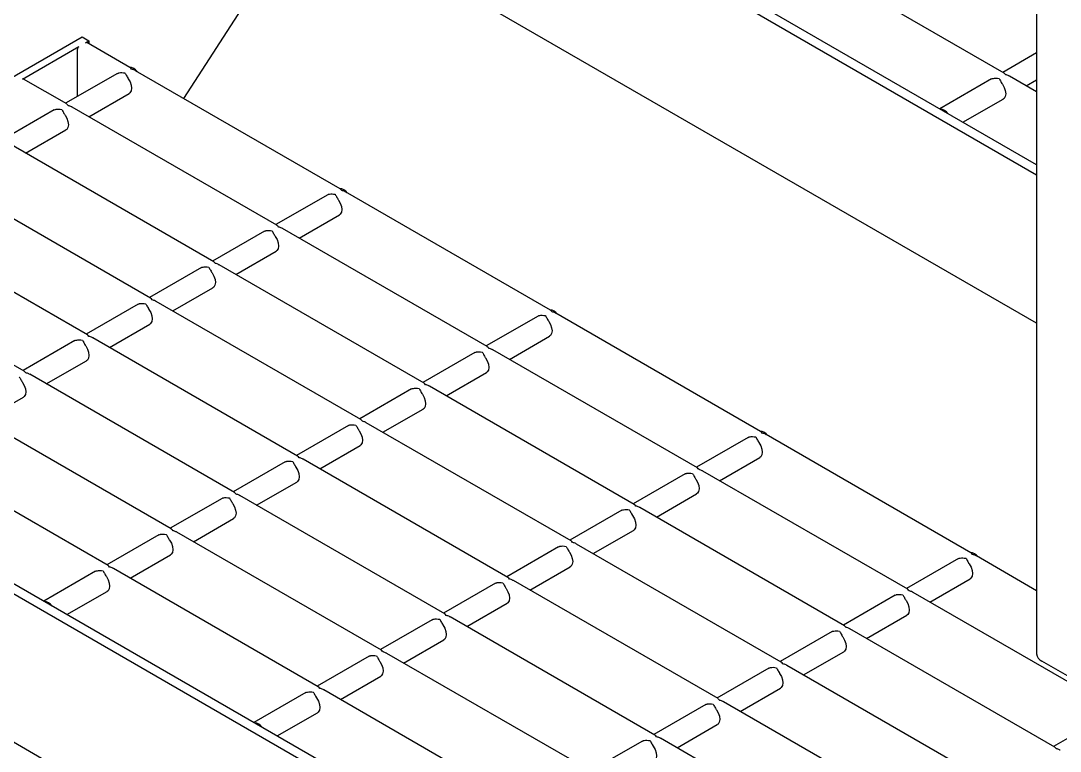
# Model space of a CAD drawing. Header units: millimetres. Extents: x 1293 to 41893, y 1011 to 26911.
# Drawn here: x 34746.9 to 35102.1, y 7957 to 8206.7 of the extents above; entities that cross this region are included whole.
import ezdxf

# ---------------------------------------------------------------- set-up
doc = ezdxf.new("R2010")
doc.units = ezdxf.units.MM
doc.header["$LTSCALE"] = 50
doc.layers.add('PASILLOS', color=2, linetype='Continuous')

msp = doc.modelspace()

# ---------------------------------------------------------------- linework, layer by layer
at = {"layer": 'PASILLOS', "linetype": 'Continuous', "lineweight": 25}
for p, q in [((35094.0444578, 8524.8622348), (35094.0444578, 7990.3312777)), ((35094.0444578, 8157.5236974), (34759.1774361, 8350.8383142)), ((35094.0444578, 8154.0151882), (34755.9742633, 8349.1789573)), ((35094.0444578, 8103.3385645), (34734.5365535, 8310.8780601)), ((34845.5680354, 8246.7809499), (34802.5124097, 8180.2062321)), ((35082.9125517, 8188.8831137), (35012.9432836, 8229.2755124)), ((34569.7853878, 8086.8318902), (34767.9122885, 8201.2081154)), ((34767.9122885, 8201.2081154), (34770.160888, 8199.9100265)), ((34747.4433149, 8186.7954507), (34766.793292, 8197.9659546)), ((34769.038356, 8199.2620025), (34770.160888, 8199.9100265)), ((34784.2070774, 8190.7736755), (34769.4351988, 8199.3012995)), ((34770.160888, 8199.9100265), (34770.160888, 8198.882368)), ((34766.232026, 8180.8392197), (34766.232026, 8196.9938134)), ((35094.0444578, 8195.7517468), (35082.5294494, 8189.104274)), ((34779.9632605, 8188.7660926), (34762.228934, 8178.5282839)), ((34779.9632605, 8188.7660926), (34780.2636762, 8188.8935142)), ((34856.0491264, 8149.3001434), (34786.0798582, 8189.6925422)), ((35078.6687348, 8186.8755308), (35078.9691505, 8187.0029524)), ((35094.0444578, 8182.4568011), (35084.7853325, 8187.8019804)), ((34762.6120363, 8178.3071236), (34747.8401577, 8186.8347477)), ((35078.6687348, 8186.8755308), (35060.9344083, 8176.6377221)), ((35090.4675946, 8184.5216803), (35094.0444578, 8186.5865596)), ((34770.1670791, 8173.9456902), (34783.9316879, 8181.8918298)), ((35068.8725535, 8172.0551285), (35082.6371622, 8180.001268)), ((34758.3682194, 8176.2995407), (34740.6338929, 8166.061732)), ((34758.3682194, 8176.2995407), (34758.6686351, 8176.4269623)), ((34834.4540853, 8136.8335915), (34764.4848171, 8177.2259903)), ((34748.572038, 8161.4791384), (34762.3366468, 8169.4252779)), ((34812.8590442, 8124.3670397), (34742.889776, 8164.7594384)), ((34791.2640031, 8111.9004878), (34721.2947349, 8152.2928865)), ((34927.8911754, 8107.8266113), (34857.9219072, 8148.2190101)), ((34851.8053094, 8147.2925605), (34834.070983, 8137.0547518)), ((34851.8053094, 8147.2925605), (34852.1057251, 8147.4199821)), ((34769.668962, 8099.4339359), (34699.6996938, 8139.8263347)), ((34842.0091281, 8132.4721582), (34855.7737369, 8140.4182977)), ((34830.2102683, 8134.8260087), (34812.4759419, 8124.5881999)), ((34830.2102683, 8134.8260087), (34830.510684, 8134.9534302)), ((34906.2961343, 8095.3600595), (34836.3268661, 8135.7524582)), ((34748.0739209, 8086.9673841), (34678.1046527, 8127.3597828)), ((34820.414087, 8120.0056063), (34834.1786958, 8127.9517458)), ((34884.7010932, 8082.8935076), (34814.731825, 8123.2859063)), ((34808.6152272, 8122.3594568), (34790.8809008, 8112.1216481)), ((34808.6152272, 8122.3594568), (34808.9156429, 8122.4868784)), ((34798.8190459, 8107.5390544), (34812.5836547, 8115.4851939)), ((34787.0201861, 8109.8929049), (34769.2858597, 8099.6550962)), ((34787.0201861, 8109.8929049), (34787.3206018, 8110.0203265)), ((34863.1060521, 8070.4269557), (34793.1367839, 8110.8193545)), ((34923.6473584, 8105.8190284), (34905.913032, 8095.5812197)), ((34923.6473584, 8105.8190284), (34923.9477741, 8105.94645)), ((34999.7332243, 8066.3530793), (34929.7639562, 8106.745478)), ((34777.2240048, 8095.0725026), (34790.9886136, 8103.0186421)), ((35121.9087247, 7796.3578343), (34596.67487, 8099.5688846)), ((34841.511011, 8057.9604039), (34771.5417428, 8098.3528026)), ((34913.8511771, 8090.9986261), (34927.6157859, 8098.9447656)), ((35120.2565239, 7793.8031204), (34593.4716972, 8097.9095277)), ((34765.425145, 8097.4263531), (34747.6908186, 8087.1885443)), ((34765.425145, 8097.4263531), (34765.7255607, 8097.5537746)), ((34902.0523173, 8093.3524766), (34884.3179909, 8083.1146678)), ((34902.0523173, 8093.3524766), (34902.352733, 8093.4798981)), ((34978.1381832, 8053.8865274), (34908.1689151, 8094.2789261)), ((34755.6289637, 8082.6059507), (34769.3935725, 8090.5520902)), ((34819.9159699, 8045.493852), (34749.9467017, 8085.8862507)), ((34892.256136, 8078.5320742), (34906.0207448, 8086.4782137)), ((34880.4572762, 8080.8859247), (34862.7229498, 8070.648116)), ((34880.4572762, 8080.8859247), (34880.7576919, 8081.0133463)), ((34956.5431421, 8041.4199755), (34886.573874, 8081.8123743)), ((34734.0339226, 8070.1393988), (34747.7985314, 8078.0855383)), ((34798.3209288, 8033.0273001), (34728.3516606, 8073.4196989)), ((34870.6610949, 8066.0655224), (34884.4257037, 8074.0116619)), ((34858.8622351, 8068.4193728), (34841.1279087, 8058.1815641)), ((34858.8622351, 8068.4193728), (34859.1626508, 8068.5467944)), ((34934.948101, 8028.9534236), (34864.9788329, 8069.3458224)), ((34995.4894074, 8064.3454964), (34977.7550809, 8054.1076876)), ((34995.4894074, 8064.3454964), (34995.7898231, 8064.4729179)), ((35071.5752733, 8024.8795472), (35001.6060051, 8065.2719459)), ((35096.3922678, 7756.9030384), (34572.0339874, 8059.6086305)), ((34776.7258877, 8020.5607483), (34706.7566195, 8060.953147)), ((34849.0660538, 8053.5989705), (34862.8306626, 8061.54511)), ((34837.267194, 8055.952821), (34819.5328676, 8045.7150122)), ((34837.267194, 8055.952821), (34837.5676097, 8056.0802425)), ((34913.3530599, 8016.4868718), (34843.3837918, 8056.8792705)), ((34985.693226, 8049.525094), (34999.4578348, 8057.4712335)), ((34973.8943663, 8051.8789445), (34974.194782, 8052.0063661)), ((35049.9802322, 8012.4129953), (34980.010964, 8052.805394)), ((34827.4710127, 8041.1324186), (34841.2356215, 8049.0785581)), ((34973.8943663, 8051.8789445), (34956.1600398, 8041.6411358)), ((34964.0981849, 8037.0585421), (34977.8627937, 8045.0046816)), ((34815.6721529, 8043.4862691), (34797.9378265, 8033.2484604)), ((34815.6721529, 8043.4862691), (34815.9725686, 8043.6136907)), ((34891.7580188, 8004.0203199), (34821.7887507, 8044.4127187)), ((34952.2993252, 8039.4123926), (34934.5649987, 8029.1745839)), ((34952.2993252, 8039.4123926), (34952.5997409, 8039.5398142)), ((35028.3851911, 7999.9464434), (34958.4159229, 8040.3388422)), ((34805.8759716, 8028.6658667), (34819.6405804, 8036.6120063)), ((34794.0771118, 8031.0197172), (34776.3427854, 8020.7819085)), ((34794.0771118, 8031.0197172), (34794.3775275, 8031.1471388)), ((34870.1629777, 7991.553768), (34800.1937096, 8031.9461668)), ((34942.5031439, 8024.5919903), (34956.2677526, 8032.5381298)), ((35006.79015, 7987.4798916), (34936.8208818, 8027.8722903)), ((34784.2809305, 8016.1993149), (34798.0455393, 8024.1454544)), ((34930.7042841, 8026.9458408), (34912.9699576, 8016.708032)), ((34930.7042841, 8026.9458408), (34931.0046998, 8027.0732623)), ((35094.0444578, 8011.908363), (35073.4480541, 8023.7984138)), ((34920.9081028, 8012.1254384), (34934.6727115, 8020.0715779)), ((35067.3314563, 8022.8719643), (35049.5971299, 8012.6341556)), ((35067.3314563, 8022.8719643), (35067.631872, 8022.9993858)), ((34772.4820707, 8018.5531654), (34754.7477443, 8008.3153566)), ((34772.4820707, 8018.5531654), (34772.7824864, 8018.6805869)), ((34848.5679367, 7979.0872162), (34778.5986685, 8019.4796149)), ((34909.109243, 8014.4792889), (34891.3749165, 8004.2414802)), ((34909.109243, 8014.4792889), (34909.4096587, 8014.6067105)), ((34985.1951089, 7975.0133397), (34915.2258407, 8015.4057384)), ((35057.535275, 8008.0515619), (35071.2998838, 8015.9977014)), ((34762.6858894, 8003.732763), (34776.4504982, 8011.6789025)), ((35045.7364152, 8010.4054124), (35028.0020888, 8000.1676037)), ((35045.7364152, 8010.4054124), (35046.0368309, 8010.532834)), ((35121.8222812, 7970.9394632), (35051.853013, 8011.331862)), ((34899.3130617, 7999.6588865), (34913.0776704, 8007.605026)), ((34963.6000678, 7962.5467878), (34893.6307996, 8002.9391866)), ((35035.9402339, 7995.5850101), (35049.7048427, 8003.5311496)), ((34887.5142019, 8002.012737), (34869.7798754, 7991.7749283)), ((34887.5142019, 8002.012737), (34887.8146176, 8002.1401586)), ((35100.2272401, 7958.4729114), (35030.2579719, 7998.8653101)), ((35024.1413741, 7997.9388605), (35006.4070477, 7987.7010518)), ((35024.1413741, 7997.9388605), (35024.4417898, 7998.0662821)), ((34877.7180206, 7987.1923347), (34891.4826293, 7995.1384742)), ((34865.9191608, 7989.5461852), (34848.1848343, 7979.3083764)), ((34865.9191608, 7989.5461852), (34866.2195765, 7989.6736067)), ((34942.0050267, 7950.080236), (34872.0357585, 7990.4726347)), ((35014.3451928, 7983.1184582), (35028.1098016, 7991.0645977)), ((35002.546333, 7985.4723087), (34984.8120066, 7975.2345)), ((35002.546333, 7985.4723087), (35002.8467487, 7985.5997302)), ((35078.632199, 7946.0063595), (35008.6629308, 7986.3987582)), ((35114.1496574, 7977.2671151), (35095.8299349, 7987.8428658)), ((34856.1229795, 7974.7257828), (34869.8875882, 7982.6719223)), ((34920.4099856, 7937.6136841), (34850.4407174, 7978.0060828)), ((34992.7501517, 7970.6519063), (35006.5147605, 7978.5980458)), ((34844.3241197, 7977.0796333), (34826.5897933, 7966.8418246)), ((34844.3241197, 7977.0796333), (34844.6245354, 7977.2070549)), ((35057.0371579, 7933.5398076), (34987.0678897, 7973.9322064)), ((34980.9512919, 7973.0057568), (34963.2169655, 7962.7679481)), ((34980.9512919, 7973.0057568), (34981.2517076, 7973.1331784)), ((34834.5279384, 7962.2592309), (34848.2925471, 7970.2053704)), ((35117.5784642, 7968.9318803), (35099.8441378, 7958.6940716)), ((34971.1551106, 7958.1853545), (34984.9197194, 7966.131494)), ((34959.3562508, 7960.5392049), (34941.6219244, 7950.3013962)), ((34959.3562508, 7960.5392049), (34959.6566666, 7960.6666265)), ((35035.4421168, 7921.0732558), (34965.4728486, 7961.4656545))]:
    msp.add_line(p, q, dxfattribs=at)
at = {"layer": 'PASILLOS', "linetype": 'Continuous', "lineweight": 25, "flags": 128}
for points in [[(34783.6312722, 8186.9494424), (34784.2395554, 8185.8755788), (34784.6261542, 8184.7488478), (34784.7536779, 8183.6782239), (34784.6097926, 8182.7672551), (34784.2084146, 8182.1040481), (34783.9316879, 8181.8918298)], [(35082.3367465, 8185.0588806), (35082.9450297, 8183.985017), (35083.3316285, 8182.858286), (35083.4591522, 8181.7876621), (35083.3152669, 8180.8766933), (35082.913889, 8180.2134863), (35082.6371622, 8180.001268)], [(34762.0362311, 8174.4828905), (34762.6445143, 8173.4090269), (34763.0311131, 8172.2822959), (34763.1586368, 8171.211672), (34763.0147515, 8170.3007032), (34762.6133736, 8169.6374962), (34762.3366468, 8169.4252779)], [(34855.4733212, 8145.4759103), (34856.0816043, 8144.4020467), (34856.4682032, 8143.2753157), (34856.5957268, 8142.2046918), (34856.4518416, 8141.293723), (34856.0504636, 8140.630516), (34855.7737369, 8140.4182977)], [(34833.8782801, 8133.0093584), (34834.4865632, 8131.9354949), (34834.8731621, 8130.8087638), (34835.0006858, 8129.7381399), (34834.8568005, 8128.8271712), (34834.4554225, 8128.1639641), (34834.1786958, 8127.9517458)], [(34812.283239, 8120.5428065), (34812.8915221, 8119.468943), (34813.278121, 8118.342212), (34813.4056447, 8117.2715881), (34813.2617594, 8116.3606193), (34812.8603814, 8115.6974123), (34812.5836547, 8115.4851939)], [(34790.6881979, 8108.0762547), (34791.296481, 8107.0023911), (34791.6830799, 8105.8756601), (34791.8106036, 8104.8050362), (34791.6667183, 8103.8940674), (34791.2653403, 8103.2308604), (34790.9886136, 8103.0186421)], [(34927.3153701, 8104.0023782), (34927.9236533, 8102.9285146), (34928.3102521, 8101.8017836), (34928.4377758, 8100.7311597), (34928.2938906, 8099.8201909), (34927.8925126, 8099.1569839), (34927.6157859, 8098.9447656)], [(34769.0931568, 8095.6097028), (34769.7014399, 8094.5358393), (34770.0880388, 8093.4091082), (34770.2155625, 8092.3384843), (34770.0716772, 8091.4275156), (34769.6702992, 8090.7643085), (34769.3935725, 8090.5520902)], [(34905.720329, 8091.5358263), (34906.3286122, 8090.4619628), (34906.715211, 8089.3352318), (34906.8427347, 8088.2646079), (34906.6988495, 8087.3536391), (34906.2974715, 8086.6904321), (34906.0207448, 8086.4782137)], [(34747.4981157, 8083.1431509), (34748.1063988, 8082.0692874), (34748.4929977, 8080.9425564), (34748.6205214, 8079.8719325), (34748.4766361, 8078.9609637), (34748.0752581, 8078.2977567), (34747.7985314, 8078.0855383)], [(34884.125288, 8079.0692745), (34884.7335711, 8077.9954109), (34885.1201699, 8076.8686799), (34885.2476936, 8075.798056), (34885.1038084, 8074.8870872), (34884.7024304, 8074.2238802), (34884.4257037, 8074.0116619)], [(34862.5302469, 8066.6027226), (34863.13853, 8065.528859), (34863.5251288, 8064.402128), (34863.6526525, 8063.3315041), (34863.5087673, 8062.4205353), (34863.1073893, 8061.7573283), (34862.8306626, 8061.54511)], [(34999.1574191, 8062.5288461), (34999.7657023, 8061.4549826), (35000.1523011, 8060.3282516), (35000.2798248, 8059.2576276), (35000.1359395, 8058.3466589), (34999.7345616, 8057.6834518), (34999.4578348, 8057.4712335)], [(34840.9352058, 8054.1361707), (34841.5434889, 8053.0623072), (34841.9300877, 8051.9355762), (34842.0576114, 8050.8649522), (34841.9137262, 8049.9539835), (34841.5123482, 8049.2907764), (34841.2356215, 8049.0785581)], [(34977.562378, 8050.0622942), (34978.1706612, 8048.9884307), (34978.55726, 8047.8616997), (34978.6847837, 8046.7910758), (34978.5408984, 8045.880107), (34978.1395205, 8045.2169), (34977.8627937, 8045.0046816)], [(34819.3401647, 8041.6696189), (34819.9484478, 8040.5957553), (34820.3350467, 8039.4690243), (34820.4625703, 8038.3984004), (34820.3186851, 8037.4874316), (34819.9173071, 8036.8242246), (34819.6405804, 8036.6120063)], [(34955.9673369, 8037.5957424), (34956.5756201, 8036.5218788), (34956.9622189, 8035.3951478), (34957.0897426, 8034.3245239), (34956.9458573, 8033.4135551), (34956.5444794, 8032.7503481), (34956.2677526, 8032.5381298)], [(34797.7451236, 8029.203067), (34798.3534067, 8028.1292034), (34798.7400056, 8027.0024724), (34798.8675292, 8025.9318485), (34798.723644, 8025.0208797), (34798.322266, 8024.3576727), (34798.0455393, 8024.1454544)], [(34934.3722958, 8025.1291905), (34934.980579, 8024.055327), (34935.3671778, 8022.9285959), (34935.4947015, 8021.857972), (34935.3508162, 8020.9470033), (34934.9494383, 8020.2837962), (34934.6727115, 8020.0715779)], [(35070.9994681, 8021.055314), (35071.6077512, 8019.9814505), (35071.9943501, 8018.8547195), (35072.1218738, 8017.7840956), (35071.9779885, 8016.8731268), (35071.5766105, 8016.2099198), (35071.2998838, 8015.9977014)], [(34776.1500825, 8016.7365151), (34776.7583656, 8015.6626516), (34777.1449645, 8014.5359206), (34777.2724881, 8013.4652966), (34777.1286029, 8012.5543279), (34776.7272249, 8011.8911208), (34776.4504982, 8011.6789025)], [(34912.7772547, 8012.6626386), (34913.3855379, 8011.5887751), (34913.7721367, 8010.4620441), (34913.8996604, 8009.3914202), (34913.7557751, 8008.4804514), (34913.3543972, 8007.8172444), (34913.0776704, 8007.605026)], [(35049.404427, 8008.5887622), (35050.0127101, 8007.5148986), (35050.399309, 8006.3881676), (35050.5268327, 8005.3175437), (35050.3829474, 8004.4065749), (35049.9815694, 8003.7433679), (35049.7048427, 8003.5311496)], [(34891.1822136, 8000.1960868), (34891.7904968, 7999.1222232), (34892.1770956, 7997.9954922), (34892.3046193, 7996.9248683), (34892.160734, 7996.0138995), (34891.7593561, 7995.3506925), (34891.4826293, 7995.1384742)], [(35027.8093859, 7996.1222103), (35028.417669, 7995.0483468), (35028.8042679, 7993.9216157), (35028.9317916, 7992.8509918), (35028.7879063, 7991.9400231), (35028.3865283, 7991.276816), (35028.1098016, 7991.0645977)], [(34869.5871725, 7987.7295349), (34870.1954557, 7986.6556714), (34870.5820545, 7985.5289403), (34870.7095782, 7984.4583164), (34870.5656929, 7983.5473477), (34870.164315, 7982.8841406), (34869.8875882, 7982.6719223)], [(35006.2143448, 7983.6556584), (35006.8226279, 7982.5817949), (35007.2092268, 7981.4550639), (35007.3367505, 7980.38444), (35007.1928652, 7979.4734712), (35006.7914872, 7978.8102642), (35006.5147605, 7978.5980458)], [(34847.9921314, 7975.262983), (34848.6004146, 7974.1891195), (34848.9870134, 7973.0623885), (34849.1145371, 7971.9917646), (34848.9706518, 7971.0807958), (34848.5692739, 7970.4175888), (34848.2925471, 7970.2053704)], [(34984.6193037, 7971.1891066), (34985.2275868, 7970.115243), (34985.6141857, 7968.988512), (34985.7417094, 7967.9178881), (34985.5978241, 7967.0069193), (34985.1964461, 7966.3437123), (34984.9197194, 7966.131494)], [(34963.0242626, 7958.7225547), (34963.6325457, 7957.6486912), (34964.0191446, 7956.5219601), (34964.1466683, 7955.4513362), (34964.002783, 7954.5403674), (34963.601405, 7953.8771604), (34963.3246783, 7953.6649421)]]:
    msp.add_lwpolyline(points, dxfattribs=at)
at = {"layer": 'PASILLOS', "linetype": 'Continuous', "lineweight": 25}
for centre, radius, start, end in [((34767.4506038, 8196.9383613), 1.2198388, 122.60547834, 177.394521514), ((34769.2708613, 8198.937453), 0.3992382, 65.692880956, 125.617577476), ((34783.6637242, 8187.2735198), 3.6366978, 35.264662608, 84.740713925), ((34747.6758202, 8186.4709011), 0.3992382, 65.692880955, 125.617577473), ((35060.7741575, 8172.9164061), 3.6366978, 35.264662608, 84.740713925), ((34855.5057732, 8145.7999877), 3.6366978, 35.264662608, 84.740713925), ((34927.3478222, 8104.3264556), 3.6366978, 35.264662608, 84.740713925), ((34999.1898711, 8062.8529235), 3.6366978, 35.264662607, 84.740713925), ((35071.0319201, 8021.3793914), 3.6366978, 35.264662608, 84.740713925), ((34754.5874934, 8004.5940407), 3.6366978, 35.264662607, 84.740713925), ((35097.0823218, 7990.6262351), 3.0521496, 185.545673523, 245.774467434), ((34826.4295424, 7963.1205086), 3.6366978, 35.264662608, 84.740713925)]:
    msp.add_arc(centre, radius, start, end, dxfattribs=at)
for points, knots in [([(34784.7538042, 8190.1896674), (34784.752306, 8190.1919305), (34784.577956, 8190.4552914), (34784.3889397, 8190.6065241), (34784.2015477, 8190.7564571)], [0, 0, 0, 0, 0.0085933525, 1, 1, 1, 1]), ([(34780.2636762, 8188.8935142), (34780.3602988, 8188.9177513), (34780.6771742, 8188.9972372), (34781.4513149, 8189.052773), (34782.1413528, 8188.9743454), (34782.5048168, 8188.8944816), (34782.5087402, 8188.8936195)], [0, 0, 0, 0, 0.1723614537, 0.5652622383, 0.9953071929, 1, 1, 1, 1]), ([(34782.5087402, 8188.8936195), (34782.5102388, 8188.8913516), (34782.6978244, 8188.6074666), (34782.9770379, 8188.0795934), (34783.3655549, 8187.3539058), (34783.5654595, 8187.0496197), (34783.6312722, 8186.9494424)], [0, 0, 0, 0, 0.00469712726, 0.58797300721, 0.8643521995, 1, 1, 1, 1]), ([(34786.0624118, 8189.6674259), (34785.9858874, 8189.7216398), (34785.5970639, 8189.9971028), (34785.1211163, 8190.108265), (34784.7577269, 8190.1887981), (34784.7538042, 8190.1896674)], [0, 0, 0, 0, 0.1951000564, 0.9913114514, 1, 1, 1, 1]), ([(35078.9691505, 8187.0029524), (35079.0657731, 8187.0271895), (35079.3826485, 8187.1066754), (35080.1567892, 8187.1622112), (35080.8468271, 8187.0837836), (35081.2102911, 8187.0039198), (35081.2142145, 8187.0030577)], [0, 0, 0, 0, 0.1723614537, 0.5652622384, 0.9953071929, 1, 1, 1, 1]), ([(35081.2142145, 8187.0030577), (35081.2157131, 8187.0007898), (35081.4032988, 8186.7169048), (35081.6825123, 8186.1890316), (35082.0710292, 8185.4633441), (35082.2709338, 8185.1590579), (35082.3367465, 8185.0588806)], [0, 0, 0, 0, 0.00469712726, 0.58797300745, 0.86435219952, 1, 1, 1, 1]), ([(35083.4592785, 8188.2991056), (35083.4577803, 8188.3013687), (35083.2834303, 8188.5647297), (35083.094414, 8188.7159623), (35082.907022, 8188.8658954)], [0, 0, 0, 0, 0.0085933525, 1, 1, 1, 1]), ([(35084.7678861, 8187.7768642), (35084.6913617, 8187.831078), (35084.3025382, 8188.106541), (35083.8265906, 8188.2177033), (35083.4632012, 8188.2982363), (35083.4592785, 8188.2991056)], [0, 0, 0, 0, 0.1951000566, 0.9913114514, 1, 1, 1, 1]), ([(34758.6686351, 8176.4269623), (34758.7652577, 8176.4511994), (34759.0821331, 8176.5306854), (34759.8562738, 8176.5862211), (34760.5463117, 8176.5077936), (34760.9097757, 8176.4279297), (34760.9136991, 8176.4270676)], [0, 0, 0, 0, 0.1723614537, 0.5652622383, 0.9953071929, 1, 1, 1, 1]), ([(34760.9136991, 8176.4270676), (34760.9151977, 8176.4247998), (34761.1027834, 8176.1409147), (34761.3819968, 8175.6130415), (34761.7705138, 8174.887354), (34761.9704184, 8174.5830678), (34762.0362311, 8174.4828905)], [0, 0, 0, 0, 0.0046971273, 0.5879730072, 0.8643521995, 1, 1, 1, 1]), ([(34763.1587631, 8177.7231155), (34763.1572649, 8177.7253787), (34762.9829149, 8177.9887396), (34762.7938986, 8178.1399722), (34762.6065066, 8178.2899053)], [0, 0, 0, 0, 0.0085933525, 1, 1, 1, 1]), ([(34764.4673707, 8177.2008741), (34764.3908463, 8177.255088), (34764.0020228, 8177.5305509), (34763.5260752, 8177.6417132), (34763.1626858, 8177.7222462), (34763.1587631, 8177.7231155)], [0, 0, 0, 0, 0.1951000564, 0.9913114514, 1, 1, 1, 1]), ([(34856.5958532, 8148.7161353), (34856.5943549, 8148.7183984), (34856.420005, 8148.9817594), (34856.2309887, 8149.132992), (34856.0435967, 8149.2829251)], [0, 0, 0, 0, 0.0085933525, 1, 1, 1, 1]), ([(34857.9044607, 8148.1938939), (34857.8279364, 8148.2481077), (34857.4391129, 8148.5235707), (34856.9631653, 8148.634733), (34856.5997758, 8148.715266), (34856.5958532, 8148.7161353)], [0, 0, 0, 0, 0.19510005647, 0.99131145138, 1, 1, 1, 1]), ([(34852.1057251, 8147.4199821), (34852.2023477, 8147.4442192), (34852.5192232, 8147.5237051), (34853.2933639, 8147.5792409), (34853.9834018, 8147.5008133), (34854.3468657, 8147.4209495), (34854.3507892, 8147.4200874)], [0, 0, 0, 0, 0.1723614537, 0.5652622384, 0.9953071929, 1, 1, 1, 1]), ([(34854.3507892, 8147.4200874), (34854.3522877, 8147.4178196), (34854.5398734, 8147.1339345), (34854.8190869, 8146.6060613), (34855.2076039, 8145.8803738), (34855.4075085, 8145.5760876), (34855.4733212, 8145.4759103)], [0, 0, 0, 0, 0.0046971273, 0.5879730073, 0.8643521995, 1, 1, 1, 1]), ([(34830.510684, 8134.9534302), (34830.6073066, 8134.9776673), (34830.9241821, 8135.0571533), (34831.6983228, 8135.112689), (34832.3883607, 8135.0342615), (34832.7518246, 8134.9543976), (34832.7557481, 8134.9535355)], [0, 0, 0, 0, 0.1723614537, 0.5652622384, 0.9953071929, 1, 1, 1, 1]), ([(34832.7557481, 8134.9535355), (34832.7572466, 8134.9512677), (34832.9448323, 8134.6673827), (34833.2240458, 8134.1395095), (34833.6125628, 8133.4138219), (34833.8124674, 8133.1095357), (34833.8782801, 8133.0093584)], [0, 0, 0, 0, 0.0046971273, 0.5879730073, 0.8643521995, 1, 1, 1, 1]), ([(34835.0008121, 8136.2495834), (34834.9993138, 8136.2518466), (34834.8249639, 8136.5152075), (34834.6359476, 8136.6664401), (34834.4485556, 8136.8163732)], [0, 0, 0, 0, 0.0085933525, 1, 1, 1, 1]), ([(34836.3094196, 8135.727342), (34836.2328953, 8135.7815559), (34835.8440718, 8136.0570188), (34835.3681242, 8136.1681811), (34835.0047347, 8136.2487141), (34835.0008121, 8136.2495834)], [0, 0, 0, 0, 0.1951000565, 0.9913114514, 1, 1, 1, 1]), ([(34813.405771, 8123.7830316), (34813.4042727, 8123.7852947), (34813.2299228, 8124.0486556), (34813.0409065, 8124.1998883), (34812.8535145, 8124.3498213)], [0, 0, 0, 0, 0.0085933525, 1, 1, 1, 1]), ([(34814.7143785, 8123.2607901), (34814.6378542, 8123.315004), (34814.2490307, 8123.590467), (34813.7730831, 8123.7016292), (34813.4096936, 8123.7821622), (34813.405771, 8123.7830316)], [0, 0, 0, 0, 0.1951000565, 0.9913114514, 1, 1, 1, 1]), ([(34808.9156429, 8122.4868784), (34809.0122655, 8122.5111154), (34809.329141, 8122.5906014), (34810.1032817, 8122.6461371), (34810.7933196, 8122.5677096), (34811.1567835, 8122.4878458), (34811.160707, 8122.4869837)], [0, 0, 0, 0, 0.1723614537, 0.5652622384, 0.9953071929, 1, 1, 1, 1]), ([(34811.160707, 8122.4869837), (34811.1622055, 8122.4847158), (34811.3497912, 8122.2008308), (34811.6290047, 8121.6729576), (34812.0175217, 8120.94727), (34812.2174263, 8120.6429838), (34812.283239, 8120.5428065)], [0, 0, 0, 0, 0.0046971273, 0.5879730073, 0.8643521995, 1, 1, 1, 1]), ([(34787.3206018, 8110.0203265), (34787.4172245, 8110.0445636), (34787.7340999, 8110.1240495), (34788.5082406, 8110.1795853), (34789.1982785, 8110.1011577), (34789.5617424, 8110.0212939), (34789.5656659, 8110.0204318)], [0, 0, 0, 0, 0.1723614537, 0.5652622384, 0.9953071929, 1, 1, 1, 1]), ([(34789.5656659, 8110.0204318), (34789.5671644, 8110.0181639), (34789.7547501, 8109.7342789), (34790.0339636, 8109.2064057), (34790.4224806, 8108.4807182), (34790.6223852, 8108.176432), (34790.6881979, 8108.0762547)], [0, 0, 0, 0, 0.0046971273, 0.5879730073, 0.8643521995, 1, 1, 1, 1]), ([(34791.8107299, 8111.3164797), (34791.8092317, 8111.3187428), (34791.6348817, 8111.5821038), (34791.4458654, 8111.7333364), (34791.2584734, 8111.8832695)], [0, 0, 0, 0, 0.0085933525, 1, 1, 1, 1]), ([(34793.1193375, 8110.7942383), (34793.0428131, 8110.8484521), (34792.6539896, 8111.1239151), (34792.178042, 8111.2350774), (34791.8146525, 8111.3156104), (34791.8107299, 8111.3164797)], [0, 0, 0, 0, 0.19510005647, 0.99131145138, 1, 1, 1, 1]), ([(34923.9477741, 8105.94645), (34924.0443967, 8105.9706871), (34924.3612722, 8106.0501731), (34925.1354129, 8106.1057088), (34925.8254507, 8106.0272813), (34926.1889147, 8105.9474174), (34926.1928381, 8105.9465553)], [0, 0, 0, 0, 0.1723614537, 0.5652622384, 0.9953071929, 1, 1, 1, 1]), ([(34926.1928381, 8105.9465553), (34926.1943367, 8105.9442875), (34926.3819224, 8105.6604025), (34926.6611359, 8105.1325292), (34927.0496528, 8104.4068417), (34927.2495574, 8104.1025555), (34927.3153701, 8104.0023782)], [0, 0, 0, 0, 0.0046971273, 0.5879730074, 0.8643521995, 1, 1, 1, 1]), ([(34928.4379022, 8107.2426032), (34928.4364039, 8107.2448664), (34928.2620539, 8107.5082273), (34928.0730376, 8107.6594599), (34927.8856456, 8107.809393)], [0, 0, 0, 0, 0.0085933525, 1, 1, 1, 1]), ([(34929.7465097, 8106.7203618), (34929.6699853, 8106.7745757), (34929.2811618, 8107.0500386), (34928.8052142, 8107.1612009), (34928.4418248, 8107.2417339), (34928.4379022, 8107.2426032)], [0, 0, 0, 0, 0.1951000565, 0.9913114514, 1, 1, 1, 1]), ([(34770.2156888, 8098.8499278), (34770.2141906, 8098.852191), (34770.0398406, 8099.1155519), (34769.8508243, 8099.2667845), (34769.6634323, 8099.4167176)], [0, 0, 0, 0, 0.0085933525, 1, 1, 1, 1]), ([(34771.5242964, 8098.3276864), (34771.447772, 8098.3819003), (34771.0589485, 8098.6573632), (34770.5830009, 8098.7685255), (34770.2196114, 8098.8490585), (34770.2156888, 8098.8499278)], [0, 0, 0, 0, 0.1951000565, 0.9913114514, 1, 1, 1, 1]), ([(34765.7255607, 8097.5537746), (34765.8221834, 8097.5780117), (34766.1390588, 8097.6574977), (34766.9131995, 8097.7130334), (34767.6032374, 8097.6346059), (34767.9667013, 8097.554742), (34767.9706248, 8097.5538799)], [0, 0, 0, 0, 0.17236145368, 0.56526223836, 0.99530719289, 1, 1, 1, 1]), ([(34767.9706248, 8097.5538799), (34767.9721233, 8097.5516121), (34768.159709, 8097.2677271), (34768.4389225, 8096.7398539), (34768.8274395, 8096.0141663), (34769.0273441, 8095.7098801), (34769.0931568, 8095.6097028)], [0, 0, 0, 0, 0.0046971273, 0.5879730073, 0.8643521995, 1, 1, 1, 1]), ([(34906.8428611, 8094.7760513), (34906.8413628, 8094.7783145), (34906.6670128, 8095.0416754), (34906.4779966, 8095.1929081), (34906.2906045, 8095.3428411)], [0, 0, 0, 0, 0.0085933525, 1, 1, 1, 1]), ([(34908.1514686, 8094.2538099), (34908.0749442, 8094.3080238), (34907.6861208, 8094.5834868), (34907.2101731, 8094.694649), (34906.8467837, 8094.775182), (34906.8428611, 8094.7760513)], [0, 0, 0, 0, 0.1951000565, 0.9913114514, 1, 1, 1, 1]), ([(34902.352733, 8093.4798981), (34902.4493556, 8093.5041352), (34902.7662311, 8093.5836212), (34903.5403718, 8093.6391569), (34904.2304096, 8093.5607294), (34904.5938736, 8093.4808656), (34904.597797, 8093.4800035)], [0, 0, 0, 0, 0.1723614537, 0.5652622384, 0.9953071929, 1, 1, 1, 1]), ([(34904.597797, 8093.4800035), (34904.5992956, 8093.4777356), (34904.7868813, 8093.1938506), (34905.0660948, 8092.6659774), (34905.4546117, 8091.9402898), (34905.6545163, 8091.6360036), (34905.720329, 8091.5358263)], [0, 0, 0, 0, 0.0046971273, 0.5879730074, 0.8643521995, 1, 1, 1, 1]), ([(34746.3755837, 8085.0873281), (34746.3770822, 8085.0850602), (34746.5646679, 8084.8011752), (34746.8438814, 8084.273302), (34747.2323984, 8083.5476144), (34747.432303, 8083.2433282), (34747.4981157, 8083.1431509)], [0, 0, 0, 0, 0.0046971273, 0.5879730073, 0.8643521995, 1, 1, 1, 1]), ([(34748.6206477, 8086.383376), (34748.6191495, 8086.3856391), (34748.4447995, 8086.649), (34748.2557832, 8086.8002327), (34748.0683912, 8086.9501657)], [0, 0, 0, 0, 0.0085933525, 1, 1, 1, 1]), ([(34749.9292553, 8085.8611345), (34749.8527309, 8085.9153484), (34749.4639074, 8086.1908114), (34748.9879598, 8086.3019736), (34748.6245703, 8086.3825066), (34748.6206477, 8086.383376)], [0, 0, 0, 0, 0.1951000565, 0.9913114514, 1, 1, 1, 1]), ([(34880.7576919, 8081.0133463), (34880.8543145, 8081.0375834), (34881.17119, 8081.1170693), (34881.9453307, 8081.1726051), (34882.6353685, 8081.0941775), (34882.9988325, 8081.0143137), (34883.0027559, 8081.0134516)], [0, 0, 0, 0, 0.1723614537, 0.5652622384, 0.9953071929, 1, 1, 1, 1]), ([(34883.0027559, 8081.0134516), (34883.0042545, 8081.0111837), (34883.1918402, 8080.7272987), (34883.4710537, 8080.1994255), (34883.8595707, 8079.4737379), (34884.0594752, 8079.1694518), (34884.125288, 8079.0692745)], [0, 0, 0, 0, 0.0046971273, 0.5879730074, 0.8643521995, 1, 1, 1, 1]), ([(34885.24782, 8082.3094995), (34885.2463217, 8082.3117626), (34885.0719717, 8082.5751235), (34884.8829555, 8082.7263562), (34884.6955634, 8082.8762892)], [0, 0, 0, 0, 0.0085933525, 1, 1, 1, 1]), ([(34886.5564275, 8081.7872581), (34886.4799031, 8081.8414719), (34886.0910797, 8082.1169349), (34885.6151321, 8082.2280972), (34885.2517426, 8082.3086302), (34885.24782, 8082.3094995)], [0, 0, 0, 0, 0.1951000565, 0.9913114514, 1, 1, 1, 1]), ([(34863.6527789, 8069.8429476), (34863.6512806, 8069.8452108), (34863.4769307, 8070.1085717), (34863.2879144, 8070.2598043), (34863.1005223, 8070.4097374)], [0, 0, 0, 0, 0.0085933525, 1, 1, 1, 1]), ([(34864.9613864, 8069.3207062), (34864.884862, 8069.3749201), (34864.4960386, 8069.650383), (34864.020091, 8069.7615453), (34863.6567015, 8069.8420783), (34863.6527789, 8069.8429476)], [0, 0, 0, 0, 0.1951000565, 0.9913114514, 1, 1, 1, 1]), ([(34859.1626508, 8068.5467944), (34859.2592734, 8068.5710315), (34859.5761489, 8068.6505175), (34860.3502896, 8068.7060532), (34861.0403274, 8068.6276257), (34861.4037914, 8068.5477618), (34861.4077148, 8068.5468997)], [0, 0, 0, 0, 0.1723614537, 0.56526223839, 0.99530719289, 1, 1, 1, 1]), ([(34861.4077148, 8068.5468997), (34861.4092134, 8068.5446319), (34861.5967991, 8068.2607469), (34861.8760126, 8067.7328736), (34862.2645296, 8067.0071861), (34862.4644341, 8066.7028999), (34862.5302469, 8066.6027226)], [0, 0, 0, 0, 0.0046971273, 0.5879730074, 0.8643521995, 1, 1, 1, 1]), ([(35000.2799511, 8065.7690711), (35000.2784529, 8065.7713343), (35000.1041029, 8066.0346952), (34999.9150866, 8066.1859278), (34999.7276946, 8066.3358609)], [0, 0, 0, 0, 0.0085933525, 1, 1, 1, 1]), ([(34995.7898231, 8064.4729179), (34995.8864457, 8064.497155), (34996.2033211, 8064.576641), (34996.9774618, 8064.6321767), (34997.6674997, 8064.5537492), (34998.0309637, 8064.4738854), (34998.0348871, 8064.4730233)], [0, 0, 0, 0, 0.1723614537, 0.5652622384, 0.9953071929, 1, 1, 1, 1]), ([(34998.0348871, 8064.4730233), (34998.0363857, 8064.4707554), (34998.2239714, 8064.1868704), (34998.5031849, 8063.6589972), (34998.8917018, 8062.9333096), (34999.0916064, 8062.6290234), (34999.1574191, 8062.5288461)], [0, 0, 0, 0, 0.0046971273, 0.5879730074, 0.8643521995, 1, 1, 1, 1]), ([(35001.5885587, 8065.2468297), (35001.5120343, 8065.3010436), (35001.1232108, 8065.5765065), (35000.6472632, 8065.6876688), (35000.2838738, 8065.7682018), (35000.2799511, 8065.7690711)], [0, 0, 0, 0, 0.1951000566, 0.9913114514, 1, 1, 1, 1]), ([(34837.5676097, 8056.0802425), (34837.6642323, 8056.1044796), (34837.9811078, 8056.1839656), (34838.7552485, 8056.2395013), (34839.4452864, 8056.1610738), (34839.8087503, 8056.08121), (34839.8126737, 8056.0803479)], [0, 0, 0, 0, 0.1723614537, 0.5652622384, 0.9953071929, 1, 1, 1, 1]), ([(34839.8126737, 8056.0803479), (34839.8141723, 8056.07808), (34840.001758, 8055.794195), (34840.2809715, 8055.2663218), (34840.6694885, 8054.5406342), (34840.869393, 8054.236348), (34840.9352058, 8054.1361707)], [0, 0, 0, 0, 0.0046971273, 0.5879730074, 0.8643521995, 1, 1, 1, 1]), ([(34842.0577378, 8057.3763957), (34842.0562395, 8057.3786589), (34841.8818896, 8057.6420198), (34841.6928733, 8057.7932525), (34841.5054812, 8057.9431855)], [0, 0, 0, 0, 0.0085933525, 1, 1, 1, 1]), ([(34843.3663453, 8056.8541543), (34843.289821, 8056.9083682), (34842.9009975, 8057.1838312), (34842.4250499, 8057.2949934), (34842.0616604, 8057.3755264), (34842.0577378, 8057.3763957)], [0, 0, 0, 0, 0.1951000565, 0.9913114514, 1, 1, 1, 1]), ([(34974.194782, 8052.0063661), (34974.2914046, 8052.0306032), (34974.60828, 8052.1100891), (34975.3824207, 8052.1656248), (34976.0724586, 8052.0871973), (34976.4359226, 8052.0073335), (34976.439846, 8052.0064714)], [0, 0, 0, 0, 0.1723614537, 0.5652622384, 0.9953071929, 1, 1, 1, 1]), ([(34976.439846, 8052.0064714), (34976.4413446, 8052.0042035), (34976.6289303, 8051.7203185), (34976.9081438, 8051.1924453), (34977.2966607, 8050.4667577), (34977.4965653, 8050.1624715), (34977.562378, 8050.0622942)], [0, 0, 0, 0, 0.0046971273, 0.5879730074, 0.8643521995, 1, 1, 1, 1]), ([(34978.68491, 8053.3025193), (34978.6834118, 8053.3047824), (34978.5090618, 8053.5681433), (34978.3200455, 8053.719376), (34978.1326535, 8053.869309)], [0, 0, 0, 0, 0.0085933525, 1, 1, 1, 1]), ([(34979.9935176, 8052.7802778), (34979.9169932, 8052.8344917), (34979.5281697, 8053.1099547), (34979.0522221, 8053.2211169), (34978.6888327, 8053.3016499), (34978.68491, 8053.3025193)], [0, 0, 0, 0, 0.1951000566, 0.9913114514, 1, 1, 1, 1]), ([(34820.4626967, 8044.9098439), (34820.4611984, 8044.912107), (34820.2868485, 8045.1754679), (34820.0978322, 8045.3267006), (34819.9104402, 8045.4766336)], [0, 0, 0, 0, 0.0085933525, 1, 1, 1, 1]), ([(34821.7713042, 8044.3876024), (34821.6947799, 8044.4418163), (34821.3059564, 8044.7172793), (34820.8300088, 8044.8284415), (34820.4666193, 8044.9089746), (34820.4626967, 8044.9098439)], [0, 0, 0, 0, 0.1951000565, 0.9913114514, 1, 1, 1, 1]), ([(34815.9725686, 8043.6136907), (34816.0691912, 8043.6379278), (34816.3860667, 8043.7174137), (34817.1602074, 8043.7729495), (34817.8502453, 8043.6945219), (34818.2137092, 8043.6146581), (34818.2176326, 8043.613796)], [0, 0, 0, 0, 0.1723614537, 0.5652622384, 0.9953071929, 1, 1, 1, 1]), ([(34818.2176326, 8043.613796), (34818.2191312, 8043.6115281), (34818.4067169, 8043.3276431), (34818.6859304, 8042.7997699), (34819.0744474, 8042.0740823), (34819.2743519, 8041.7697962), (34819.3401647, 8041.6696189)], [0, 0, 0, 0, 0.00469712726, 0.58797300735, 0.86435219951, 1, 1, 1, 1]), ([(34957.0898689, 8040.8359674), (34957.0883707, 8040.8382306), (34956.9140207, 8041.1015915), (34956.7250044, 8041.2528241), (34956.5376124, 8041.4027572)], [0, 0, 0, 0, 0.0085933525, 1, 1, 1, 1]), ([(34952.5997409, 8039.5398142), (34952.6963635, 8039.5640513), (34953.0132389, 8039.6435372), (34953.7873796, 8039.699073), (34954.4774175, 8039.6206454), (34954.8408815, 8039.5407816), (34954.8448049, 8039.5399195)], [0, 0, 0, 0, 0.1723614537, 0.5652622384, 0.9953071929, 1, 1, 1, 1]), ([(34954.8448049, 8039.5399195), (34954.8463035, 8039.5376517), (34955.0338892, 8039.2537666), (34955.3131027, 8038.7258934), (34955.7016196, 8038.0002059), (34955.9015242, 8037.6959197), (34955.9673369, 8037.5957424)], [0, 0, 0, 0, 0.0046971273, 0.5879730074, 0.8643521995, 1, 1, 1, 1]), ([(34958.3984765, 8040.313726), (34958.3219521, 8040.3679398), (34957.9331286, 8040.6434028), (34957.457181, 8040.7545651), (34957.0937916, 8040.8350981), (34957.0898689, 8040.8359674)], [0, 0, 0, 0, 0.1951000566, 0.9913114514, 1, 1, 1, 1]), ([(34794.3775275, 8031.1471388), (34794.4741501, 8031.1713759), (34794.7910256, 8031.2508619), (34795.5651663, 8031.3063976), (34796.2552042, 8031.2279701), (34796.6186681, 8031.1481062), (34796.6225915, 8031.1472441)], [0, 0, 0, 0, 0.1723614537, 0.5652622384, 0.9953071929, 1, 1, 1, 1]), ([(34796.6225915, 8031.1472441), (34796.6240901, 8031.1449763), (34796.8116758, 8030.8610912), (34797.0908893, 8030.333218), (34797.4794063, 8029.6075305), (34797.6793108, 8029.3032443), (34797.7451236, 8029.203067)], [0, 0, 0, 0, 0.0046971273, 0.5879730074, 0.8643521995, 1, 1, 1, 1]), ([(34798.8676556, 8032.443292), (34798.8661573, 8032.4455552), (34798.6918074, 8032.7089161), (34798.5027911, 8032.8601487), (34798.3153991, 8033.0100818)], [0, 0, 0, 0, 0.0085933525, 1, 1, 1, 1]), ([(34800.1762631, 8031.9210506), (34800.0997388, 8031.9752645), (34799.7109153, 8032.2507274), (34799.2349677, 8032.3618897), (34798.8715782, 8032.4424227), (34798.8676556, 8032.443292)], [0, 0, 0, 0, 0.19510005652, 0.99131145138, 1, 1, 1, 1]), ([(34931.0046998, 8027.0732623), (34931.1013224, 8027.0974994), (34931.4181978, 8027.1769854), (34932.1923385, 8027.2325211), (34932.8823764, 8027.1540936), (34933.2458404, 8027.0742297), (34933.2497638, 8027.0733677)], [0, 0, 0, 0, 0.1723614537, 0.5652622384, 0.9953071929, 1, 1, 1, 1]), ([(34935.4948278, 8028.3694155), (34935.4933296, 8028.3716787), (34935.3189796, 8028.6350396), (34935.1299633, 8028.7862722), (34934.9425713, 8028.9362053)], [0, 0, 0, 0, 0.0085933525, 1, 1, 1, 1]), ([(34936.8034354, 8027.8471741), (34936.726911, 8027.901388), (34936.3380875, 8028.1768509), (34935.8621399, 8028.2880132), (34935.4987505, 8028.3685462), (34935.4948278, 8028.3694155)], [0, 0, 0, 0, 0.19510005657, 0.99131145138, 1, 1, 1, 1]), ([(34933.2497638, 8027.0733677), (34933.2512624, 8027.0710998), (34933.4388481, 8026.7872148), (34933.7180616, 8026.2593416), (34934.1065785, 8025.533654), (34934.3064831, 8025.2293678), (34934.3722958, 8025.1291905)], [0, 0, 0, 0, 0.0046971273, 0.5879730074, 0.8643521995, 1, 1, 1, 1]), ([(35072.1220001, 8024.2955391), (35072.1205018, 8024.2978022), (35071.9461519, 8024.5611631), (35071.7571356, 8024.7123958), (35071.5697436, 8024.8623288)], [0, 0, 0, 0, 0.0085933525, 1, 1, 1, 1]), ([(35073.4306076, 8023.7732976), (35073.3540833, 8023.8275115), (35072.9652598, 8024.1029745), (35072.4893122, 8024.2141367), (35072.1259227, 8024.2946697), (35072.1220001, 8024.2955391)], [0, 0, 0, 0, 0.1951000566, 0.9913114514, 1, 1, 1, 1]), ([(34777.2726145, 8019.9767401), (34777.2711162, 8019.9790033), (34777.0967663, 8020.2423642), (34776.90775, 8020.3935969), (34776.720358, 8020.5435299)], [0, 0, 0, 0, 0.0085933525, 1, 1, 1, 1]), ([(35067.631872, 8022.9993858), (35067.7284946, 8023.0236229), (35068.0453701, 8023.1031089), (35068.8195108, 8023.1586446), (35069.5095487, 8023.0802171), (35069.8730126, 8023.0003533), (35069.8769361, 8022.9994912)], [0, 0, 0, 0, 0.17236145373, 0.56526223843, 0.99530719289, 1, 1, 1, 1]), ([(35069.8769361, 8022.9994912), (35069.8784346, 8022.9972233), (35070.0660203, 8022.7133383), (35070.3452338, 8022.1854651), (35070.7337508, 8021.4597775), (35070.9336554, 8021.1554913), (35070.9994681, 8021.055314)], [0, 0, 0, 0, 0.0046971273, 0.5879730075, 0.8643521995, 1, 1, 1, 1]), ([(34772.7824864, 8018.6805869), (34772.879109, 8018.704824), (34773.1959845, 8018.78431), (34773.9701252, 8018.8398457), (34774.6601631, 8018.7614182), (34775.023627, 8018.6815544), (34775.0275504, 8018.6806923)], [0, 0, 0, 0, 0.1723614537, 0.5652622384, 0.9953071929, 1, 1, 1, 1]), ([(34775.0275504, 8018.6806923), (34775.029049, 8018.6784244), (34775.2166347, 8018.3945394), (34775.4958482, 8017.8666662), (34775.8843652, 8017.1409786), (34776.0842697, 8016.8366924), (34776.1500825, 8016.7365151)], [0, 0, 0, 0, 0.0046971273, 0.5879730074, 0.8643521995, 1, 1, 1, 1]), ([(34778.581222, 8019.4544987), (34778.5046977, 8019.5087126), (34778.1158742, 8019.7841756), (34777.6399266, 8019.8953378), (34777.2765371, 8019.9758708), (34777.2726145, 8019.9767401)], [0, 0, 0, 0, 0.1951000565, 0.9913114514, 1, 1, 1, 1]), ([(34913.8997867, 8015.9028637), (34913.8982885, 8015.9051268), (34913.7239385, 8016.1684877), (34913.5349222, 8016.3197204), (34913.3475302, 8016.4696534)], [0, 0, 0, 0, 0.0085933525, 1, 1, 1, 1]), ([(34909.4096587, 8014.6067105), (34909.5062813, 8014.6309476), (34909.8231567, 8014.7104335), (34910.5972974, 8014.7659692), (34911.2873353, 8014.6875417), (34911.6507993, 8014.6076779), (34911.6547227, 8014.6068158)], [0, 0, 0, 0, 0.1723614537, 0.5652622384, 0.9953071929, 1, 1, 1, 1]), ([(34911.6547227, 8014.6068158), (34911.6562213, 8014.6045479), (34911.843807, 8014.3206629), (34912.1230205, 8013.7927897), (34912.5115374, 8013.0671021), (34912.711442, 8012.7628159), (34912.7772547, 8012.6626386)], [0, 0, 0, 0, 0.0046971273, 0.5879730074, 0.8643521995, 1, 1, 1, 1]), ([(34915.2083943, 8015.3806222), (34915.1318699, 8015.4348361), (34914.7430464, 8015.7102991), (34914.2670988, 8015.8214613), (34913.9037094, 8015.9019943), (34913.8997867, 8015.9028637)], [0, 0, 0, 0, 0.1951000566, 0.9913114514, 1, 1, 1, 1]), ([(35046.0368309, 8010.532834), (35046.1334536, 8010.5570711), (35046.450329, 8010.636557), (35047.2244697, 8010.6920928), (35047.9145076, 8010.6136652), (35048.2779715, 8010.5338014), (35048.281895, 8010.5329393)], [0, 0, 0, 0, 0.17236145373, 0.56526223843, 0.99530719289, 1, 1, 1, 1]), ([(35048.281895, 8010.5329393), (35048.2833935, 8010.5306714), (35048.4709792, 8010.2467864), (35048.7501927, 8009.7189132), (35049.1387097, 8008.9932257), (35049.3386143, 8008.6889395), (35049.404427, 8008.5887622)], [0, 0, 0, 0, 0.0046971273, 0.5879730075, 0.8643521995, 1, 1, 1, 1]), ([(35050.526959, 8011.8289872), (35050.5254608, 8011.8312503), (35050.3511108, 8012.0946113), (35050.1620945, 8012.2458439), (35049.9747025, 8012.395777)], [0, 0, 0, 0, 0.0085933525, 1, 1, 1, 1]), ([(35051.8355666, 8011.3067458), (35051.7590422, 8011.3609596), (35051.3702187, 8011.6364226), (35050.8942711, 8011.7475849), (35050.5308816, 8011.8281179), (35050.526959, 8011.8289872)], [0, 0, 0, 0, 0.1951000566, 0.9913114514, 1, 1, 1, 1]), ([(34887.8146176, 8002.1401586), (34887.9112402, 8002.1643957), (34888.2281156, 8002.2438816), (34889.0022563, 8002.2994174), (34889.6922942, 8002.2209898), (34890.0557582, 8002.141126), (34890.0596816, 8002.1402639)], [0, 0, 0, 0, 0.1723614537, 0.5652622384, 0.9953071929, 1, 1, 1, 1]), ([(34892.3047456, 8003.4363118), (34892.3032474, 8003.4385749), (34892.1288974, 8003.7019359), (34891.9398811, 8003.8531685), (34891.7524891, 8004.0031016)], [0, 0, 0, 0, 0.0085933525, 1, 1, 1, 1]), ([(34893.6133532, 8002.9140704), (34893.5368288, 8002.9682842), (34893.1480053, 8003.2437472), (34892.6720577, 8003.3549095), (34892.3086683, 8003.4354425), (34892.3047456, 8003.4363118)], [0, 0, 0, 0, 0.1951000566, 0.9913114514, 1, 1, 1, 1]), ([(34890.0596816, 8002.1402639), (34890.0611802, 8002.1379961), (34890.2487659, 8001.854111), (34890.5279794, 8001.3262378), (34890.9164963, 8000.6005503), (34891.1164009, 8000.2962641), (34891.1822136, 8000.1960868)], [0, 0, 0, 0, 0.0046971273, 0.5879730074, 0.8643521995, 1, 1, 1, 1]), ([(35028.9319179, 7999.3624353), (35028.9304197, 7999.3646985), (35028.7560697, 7999.6280594), (35028.5670534, 7999.779292), (35028.3796614, 7999.9292251)], [0, 0, 0, 0, 0.0085933525, 1, 1, 1, 1]), ([(35030.2405255, 7998.8401939), (35030.1640011, 7998.8944078), (35029.7751776, 7999.1698707), (35029.29923, 7999.281033), (35028.9358405, 7999.361566), (35028.9319179, 7999.3624353)], [0, 0, 0, 0, 0.1951000566, 0.9913114514, 1, 1, 1, 1]), ([(35024.4417898, 7998.0662821), (35024.5384125, 7998.0905192), (35024.8552879, 7998.1700052), (35025.6294286, 7998.2255409), (35026.3194665, 7998.1471134), (35026.6829304, 7998.0672495), (35026.6868539, 7998.0663874)], [0, 0, 0, 0, 0.1723614537, 0.5652622384, 0.9953071929, 1, 1, 1, 1]), ([(35026.6868539, 7998.0663874), (35026.6883524, 7998.0641196), (35026.8759381, 7997.7802346), (35027.1551516, 7997.2523613), (35027.5436686, 7996.5266738), (35027.7435732, 7996.2223876), (35027.8093859, 7996.1222103)], [0, 0, 0, 0, 0.0046971273, 0.5879730075, 0.8643521995, 1, 1, 1, 1]), ([(34866.2195765, 7989.6736067), (34866.3161991, 7989.6978438), (34866.6330745, 7989.7773298), (34867.4072152, 7989.8328655), (34868.0972531, 7989.754438), (34868.4607171, 7989.6745741), (34868.4646405, 7989.6737121)], [0, 0, 0, 0, 0.1723614537, 0.5652622384, 0.9953071929, 1, 1, 1, 1]), ([(34868.4646405, 7989.6737121), (34868.4661391, 7989.6714442), (34868.6537248, 7989.3875592), (34868.9329383, 7988.859686), (34869.3214552, 7988.1339984), (34869.5213598, 7987.8297122), (34869.5871725, 7987.7295349)], [0, 0, 0, 0, 0.0046971273, 0.5879730074, 0.8643521995, 1, 1, 1, 1]), ([(34870.7097045, 7990.9697599), (34870.7082063, 7990.9720231), (34870.5338563, 7991.235384), (34870.34484, 7991.3866166), (34870.157448, 7991.5365497)], [0, 0, 0, 0, 0.0085933525, 1, 1, 1, 1]), ([(34872.0183121, 7990.4475185), (34871.9417877, 7990.5017324), (34871.5529642, 7990.7771953), (34871.0770166, 7990.8883576), (34870.7136272, 7990.9688906), (34870.7097045, 7990.9697599)], [0, 0, 0, 0, 0.1951000566, 0.9913114514, 1, 1, 1, 1]), ([(35002.8467487, 7985.5997302), (35002.9433714, 7985.6239673), (35003.2602468, 7985.7034533), (35004.0343875, 7985.758989), (35004.7244254, 7985.6805615), (35005.0878893, 7985.6006977), (35005.0918128, 7985.5998356)], [0, 0, 0, 0, 0.1723614537, 0.5652622384, 0.9953071929, 1, 1, 1, 1]), ([(35005.0918128, 7985.5998356), (35005.0933113, 7985.5975677), (35005.280897, 7985.3136827), (35005.5601105, 7984.7858095), (35005.9486275, 7984.0601219), (35006.1485321, 7983.7558357), (35006.2143448, 7983.6556584)], [0, 0, 0, 0, 0.0046971273, 0.5879730075, 0.8643521995, 1, 1, 1, 1]), ([(35007.3368768, 7986.8958835), (35007.3353786, 7986.8981466), (35007.1610286, 7987.1615075), (35006.9720123, 7987.3127402), (35006.7846203, 7987.4626732)], [0, 0, 0, 0, 0.0085933525, 1, 1, 1, 1]), ([(35008.6454844, 7986.373642), (35008.56896, 7986.4278559), (35008.1801365, 7986.7033189), (35007.7041889, 7986.8144811), (35007.3407994, 7986.8950141), (35007.3368768, 7986.8958835)], [0, 0, 0, 0, 0.1951000566, 0.99131145138, 1, 1, 1, 1]), ([(34849.1146634, 7978.5032081), (34849.1131652, 7978.5054712), (34848.9388152, 7978.7688321), (34848.7497989, 7978.9200648), (34848.5624069, 7979.0699978)], [0, 0, 0, 0, 0.0085933525, 1, 1, 1, 1]), ([(34850.423271, 7977.9809666), (34850.3467466, 7978.0351805), (34849.9579231, 7978.3106435), (34849.4819755, 7978.4218057), (34849.1185861, 7978.5023387), (34849.1146634, 7978.5032081)], [0, 0, 0, 0, 0.1951000566, 0.9913114514, 1, 1, 1, 1]), ([(34844.6245354, 7977.2070549), (34844.721158, 7977.2312919), (34845.0380334, 7977.3107779), (34845.8121741, 7977.3663136), (34846.502212, 7977.2878861), (34846.865676, 7977.2080223), (34846.8695994, 7977.2071602)], [0, 0, 0, 0, 0.1723614537, 0.5652622384, 0.9953071929, 1, 1, 1, 1]), ([(34846.8695994, 7977.2071602), (34846.871098, 7977.2048923), (34847.0586837, 7976.9210073), (34847.3378972, 7976.3931341), (34847.7264141, 7975.6674465), (34847.9263187, 7975.3631603), (34847.9921314, 7975.262983)], [0, 0, 0, 0, 0.00469712726, 0.58797300742, 0.86435219951, 1, 1, 1, 1]), ([(34985.7418357, 7974.4293316), (34985.7403375, 7974.4315947), (34985.5659875, 7974.6949556), (34985.3769712, 7974.8461883), (34985.1895792, 7974.9961213)], [0, 0, 0, 0, 0.0085933525, 1, 1, 1, 1]), ([(34987.0504433, 7973.9070902), (34986.9739189, 7973.961304), (34986.5850954, 7974.236767), (34986.1091478, 7974.3479293), (34985.7457583, 7974.4284623), (34985.7418357, 7974.4293316)], [0, 0, 0, 0, 0.1951000566, 0.9913114514, 1, 1, 1, 1]), ([(34981.2517076, 7973.1331784), (34981.3483303, 7973.1574155), (34981.6652057, 7973.2369014), (34982.4393464, 7973.2924372), (34983.1293843, 7973.2140096), (34983.4928482, 7973.1341458), (34983.4967717, 7973.1332837)], [0, 0, 0, 0, 0.1723614537, 0.5652622384, 0.9953071929, 1, 1, 1, 1]), ([(34983.4967717, 7973.1332837), (34983.4982702, 7973.1310158), (34983.6858559, 7972.8471308), (34983.9650694, 7972.3192576), (34984.3535864, 7971.59357), (34984.553491, 7971.2892839), (34984.6193037, 7971.1891066)], [0, 0, 0, 0, 0.0046971273, 0.5879730075, 0.8643521995, 1, 1, 1, 1]), ([(34959.6566666, 7960.6666265), (34959.7532892, 7960.6908636), (34960.0701646, 7960.7703496), (34960.8443053, 7960.8258853), (34961.5343432, 7960.7474578), (34961.8978071, 7960.6675939), (34961.9017306, 7960.6667318)], [0, 0, 0, 0, 0.1723614537, 0.5652622384, 0.9953071929, 1, 1, 1, 1]), ([(34961.9017306, 7960.6667318), (34961.9032291, 7960.664464), (34962.0908148, 7960.380579), (34962.3700283, 7959.8527057), (34962.7585453, 7959.1270182), (34962.9584499, 7958.822732), (34963.0242626, 7958.7225547)], [0, 0, 0, 0, 0.0046971273, 0.5879730075, 0.8643521995, 1, 1, 1, 1]), ([(34964.1467946, 7961.9627797), (34964.1452964, 7961.9650429), (34963.9709464, 7962.2284038), (34963.7819301, 7962.3796364), (34963.5945381, 7962.5295695)], [0, 0, 0, 0, 0.0085933525, 1, 1, 1, 1]), ([(34965.4554022, 7961.4405383), (34965.3788778, 7961.4947522), (34964.9900543, 7961.7702151), (34964.5141067, 7961.8813774), (34964.1507172, 7961.9619104), (34964.1467946, 7961.9627797)], [0, 0, 0, 0, 0.1951000566, 0.9913114514, 1, 1, 1, 1]), ([(35100.7739669, 7957.8889032), (35100.7724686, 7957.8911664), (35100.5981187, 7958.1545273), (35100.4091024, 7958.30576), (35100.2217103, 7958.455693)], [0, 0, 0, 0, 0.0085933525, 1, 1, 1, 1]), ([(35102.0825744, 7957.3666618), (35102.0060501, 7957.4208757), (35101.6172266, 7957.6963386), (35101.141279, 7957.8075009), (35100.7778895, 7957.8880339), (35100.7739669, 7957.8889032)], [0, 0, 0, 0, 0.1951000565, 0.9913114514, 1, 1, 1, 1])]:
    msp.add_open_spline(points, degree=3, knots=knots, dxfattribs=at)

doc.saveas('drawing.dxf')
